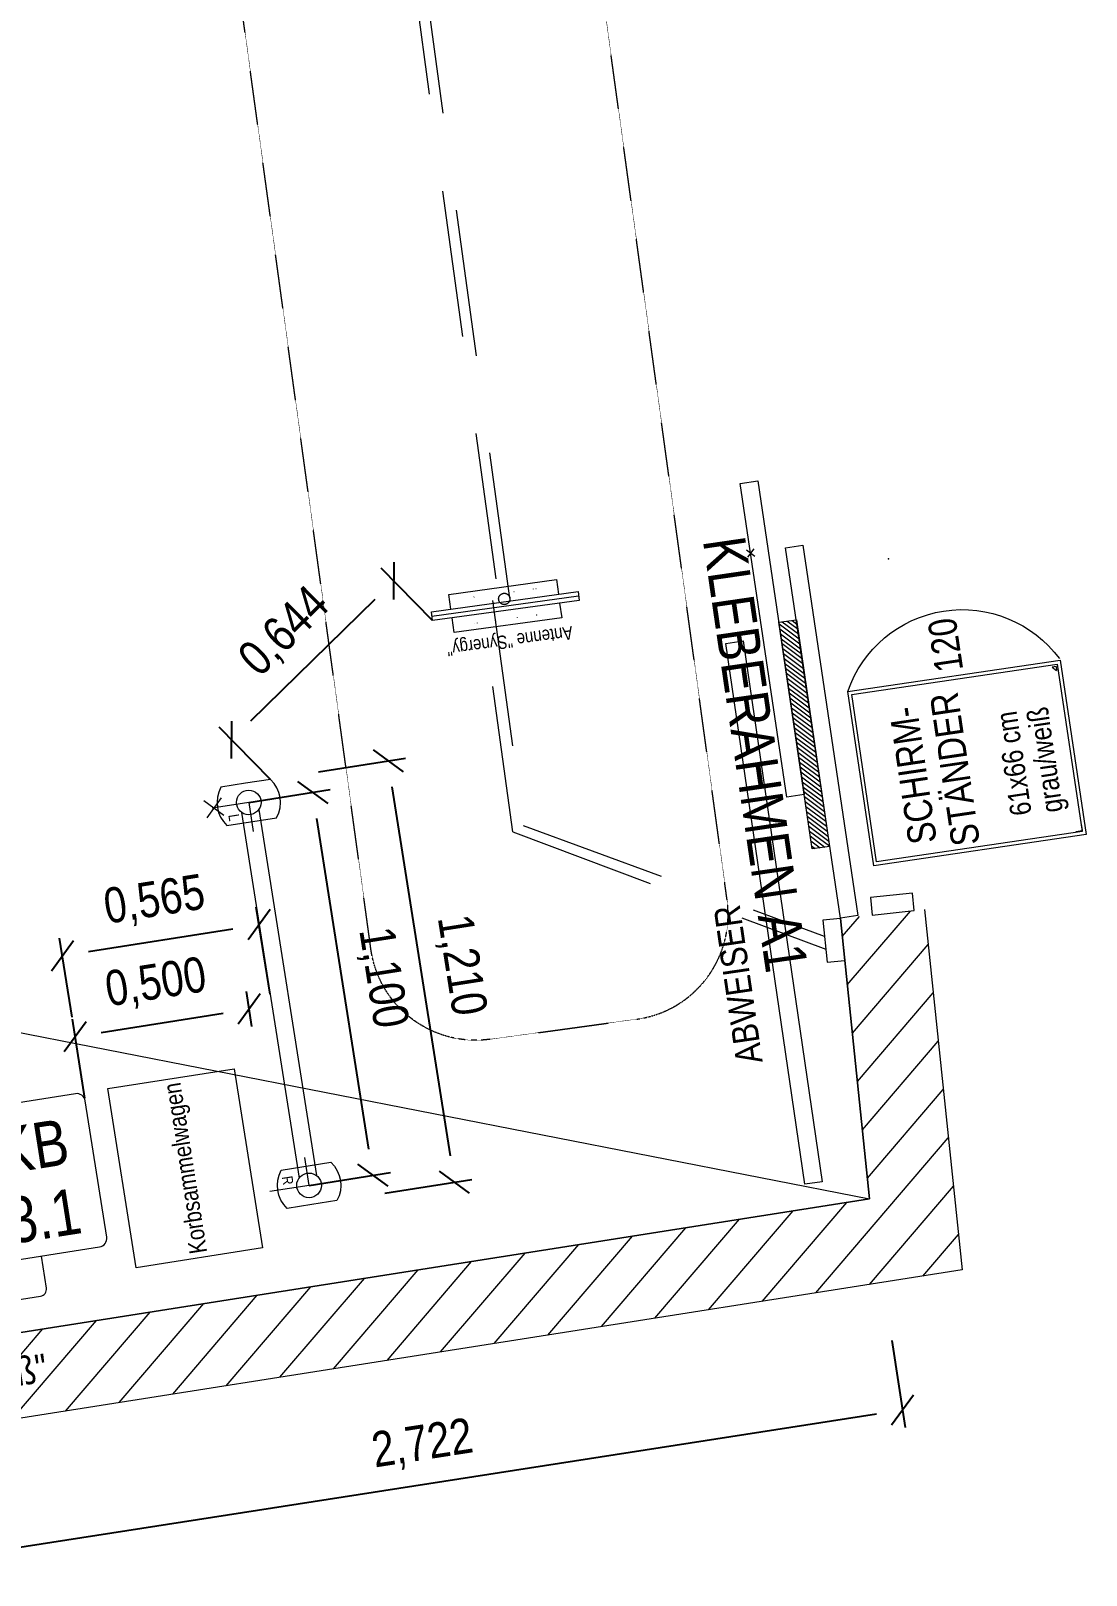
# Model space of a CAD drawing. Header units: millimetres. Extents: x 1954135 to 2038297, y 1349223 to 1397094.
# Drawn here: x 2009134 to 2012127, y 1377245 to 1381627 of the extents above; entities that cross this region are included whole.
import ezdxf
from ezdxf.enums import TextEntityAlignment as Align

# ---------------------------------------------------------------- set-up
doc = ezdxf.new("R2010")
doc.units = ezdxf.units.MM
doc.header["$MEASUREMENT"] = 0
for name, pattern in [('DGN Style 1', [417.237477, 0.694239, -416.543238]), ('DGN Style 2', [694.23873, 416.543238, -277.695492]), ('DGN Style 3', [0.193835, 0.138454, -0.055382]), ('DGN Style 4', [1111.476207, 555.390984, -277.695492, 0.694239, -277.695492])]:
    doc.linetypes.add(name, pattern=pattern)
doc.layers.get('Defpoints').update_dxf_attribs({"lineweight": 0})
for name, color, linetype, lineweight in [('01_Grundriss', 7, 'Continuous', 0), ('01_Grundriss (Construction)', 7, 'Continuous', 0), ('09_EAS', 7, 'Continuous', 0), ('10_Einrichtung', 7, 'Continuous', 0), ('10_Einrichtung (Construction)', 7, 'Continuous', 0), ('12_Deko', 7, 'Continuous', 0), ('12_Deko (Construction)', 7, 'Continuous', 0), ('13_Ladenbau', 94, 'Continuous', 0)]:
    doc.layers.add(name, color=color, linetype=linetype, lineweight=lineweight)
doc.styles.add('Rossmann', font='ARIALN.TTF', dxfattribs={"height": 100})
doc.styles.add('Style-Arial Narrow', font='ARIALN.TTF')
doc.dimstyles.new('Rossmann', dxfattribs={"dimtxt": 100, "dimasz": 75, "dimexe": 50, "dimexo": 0.0625, "dimgap": 50, "dimtad": 1, "dimdec": 3, "dimlfac": 0.001, "dimzin": 3, "dimtxsty": 'Rossmann', "dimcen": 0, "dimadec": 3, "dimazin": 0, "dimtfac": 1, "dimtdec": 0, "dimtofl": 0, "dimtmove": 0, "dimatfit": 1, "dimfxl": 200, "dimfxlon": 1, "dimfrac": 2, "dimtolj": 1, "dimtzin": 3, "dimarcsym": 0})

# ---------------------------------------------------------------- blocks, each defined once
blk = doc.blocks.new('Outdoor Schirmständer')
at = {"layer": '10_Einrichtung', "color": 5, "linetype": 'Continuous', "lineweight": 0, "extrusion": (0, 0, -1)}
blk.add_arc((-0.3, -0.2), 342.7, 117.2227, 241.9423, dxfattribs=at)
at = {"layer": '10_Einrichtung (Construction)', "color": 5, "linetype": 'Continuous', "lineweight": 0, "flags": 128}
blk.add_lwpolyline([(-343, 304.6), (157, 304.6), (157, -304.6), (-343, -304.6)], close=True, dxfattribs=at)
blk = doc.blocks.new('Zub Kombi Pack Marketing_3')
at = {"layer": '10_Einrichtung', "linetype": 'Continuous', "lineweight": 0}
for p, q in [((5.4, 5.4), (-5.4, -5.4)), ((5.4, -5.4), (5.4, 5.4)), ((5.4, -5.4), (-5.4, -5.4))]:
    blk.add_line(p, q, dxfattribs=at)
blk = doc.blocks.new('SchSt-A')
at = {"layer": '10_Einrichtung', "color": 11, "linetype": 'Continuous', "lineweight": 0, "flags": 128}
blk.add_lwpolyline([(10, 399.2), (490, 399.2), (490, -190), (10, -190)], close=True, dxfattribs=at)
at = {"layer": '10_Einrichtung', "color": 5, "linetype": 'Continuous', "lineweight": 0, "flags": 128}
blk.add_lwpolyline([(12.1, -172.8), (12.1, -191.1), (30.4, -191.1)], dxfattribs=at)
at = {"layer": '10_Einrichtung', "color": 5, "linetype": 'Continuous', "lineweight": 0}
blk.add_blockref('Outdoor Schirmständer', (343, 104.6), dxfattribs=at)
at = {"layer": '10_Einrichtung', "linetype": 'Continuous', "lineweight": 0}
blk.add_blockref('Zub Kombi Pack Marketing_3', (477.9, -180), dxfattribs=at)
at = {"layer": '10_Einrichtung', "color": 7, "linetype": 'Continuous', "lineweight": 0, "style": 'Rossmann'}
blk.add_text('120', height=80, dxfattribs=at).set_placement((513.3, 156.1), align=Align.TOP_LEFT)
at = {"layer": '10_Einrichtung (Construction)', "color": 5, "linetype": 'Continuous', "lineweight": 0, "style": 'Style-Arial Narrow'}
for s, p in [('61x66 cm', (229, -26.2)), ('grau/weiß', (226, -115.1))]:
    blk.add_text(s, height=60, dxfattribs=at).set_placement(p, align=Align.MIDDLE_CENTER)
at = {"layer": '10_Einrichtung (Construction)', "color": 5, "linetype": 'Continuous', "lineweight": 0, "insert": (237.6, 200.9), "char_height": 80, "attachment_point": 5, "line_spacing_factor": 0.9, "style": 'Rossmann'}
blk.add_mtext('\\FArial Narrow;\\C5;SCHIRM-\\PSTÄNDER', dxfattribs=at)
blk = doc.blocks.new('_Oblique-1')
at = {"color": 0, "linetype": 'ByBlock', "lineweight": -2}
blk.add_line((0.5, 0.5), (-0.5, -0.5), dxfattribs=at)
blk = doc.blocks.new('*D553')
at = {"layer": '10_Einrichtung', "color": 0, "linetype": 'ByBlock', "lineweight": -2, "transparency": 16777216}
for p, q in [((2009760.9, 1378801.7), (2009745.4, 1378900.4)), ((2009286.8, 1378598.3), (2009251.5, 1378822.7))]:
    blk.add_line(p, q, dxfattribs=at)
at = {"layer": '10_Einrichtung', "color": 7, "lineweight": -2, "transparency": 16777216}
blk.add_line((2009333.3, 1378784.9), (2009679.1, 1378839.4), dxfattribs=at)
at = {"layer": 'Defpoints', "color": 0, "lineweight": 0, "transparency": 16777216}
for p in [(2009753.1, 1378851.1), (2009760.9, 1378801.7), (2009286.8, 1378598.2)]:
    blk.add_point(p, dxfattribs=at)
at = {"layer": '10_Einrichtung', "color": 7, "lineweight": -2, "transparency": 16777216, "xscale": 75, "yscale": 75, "zscale": 75}
for p, rotation in [((2009753.1, 1378851.1), 8.950748001324481), ((2009259.2, 1378773.3), 188.9507480013245)]:
    blk.add_blockref('_Oblique-1', p, dxfattribs=dict(at, rotation=rotation))
at = {"layer": '10_Einrichtung', "color": 0, "lineweight": 0, "transparency": 16777216, "insert": (2009489.1, 1378920.9), "char_height": 100, "attachment_point": 5, "rotation": 8.9507, "style": 'Style-Arial Narrow'}
blk.add_mtext('\\A1;0,500', dxfattribs=at)
blk = doc.blocks.new('SB Kasse 2023_1')
at = {"layer": '10_Einrichtung'}
blk.add_line((237.6, 57.5), (-237.6, 57.5), dxfattribs=at)
at = {"layer": '10_Einrichtung', "flags": 128}
for points in [[(220, 57.5), (220, 330.3, 0.414214), (195.5, 354.8), (-195.5, 354.8, 0.414214), (-220, 330.3), (-220, 57.5)], [(-220, 57.5), (-220, 161.5, 0.414214), (-244.5, 186), (-542, 186, 0.414214), (-566.5, 161.5), (-566.5, -229.5, 0.414214), (-542, -254), (-244.5, -254, 0.414214), (-220, -229.5), (-220, -86.3)], [(-220, 209), (-350.5, 209, 0.396382), (-375, 186)], [(375, 186, 0.396382), (350.5, 209), (220, 209)], [(220, -86.3), (220, -229.5, 0.414214), (244.5, -254), (542, -254, 0.414214), (566.5, -229.5), (566.5, 161.5, 0.414214), (542, 186), (244.5, 186, 0.414214), (220, 161.5), (220, 57.5)], [(-237.6, -26.1, 0.414214), (-211.1, -52.6), (211.1, -52.6, 0.414214), (237.6, -26.1)], [(-220, -86.3), (-220, -229.5, 0.414214), (-195.5, -254), (195.5, -254, 0.414214), (220, -229.5), (220, -86.3)], [(-375, -254), (-375, -346, 0.414214), (-355, -366), (355, -366, 0.414214), (375, -346), (375, -254)]]:
    blk.add_lwpolyline(points, format="xyb", dxfattribs=at)
blk.add_lwpolyline([(237.6, -61.4), (237.6, 57.5), (-237.6, 57.5), (-237.6, -61.4, 0.414214), (-211.1, -87.8), (211.1, -87.8, 0.414214)], format="xyb", close=True, dxfattribs=at)
for points in [[(-82.5, 23.9), (82.5, 23.9), (82.5, 45.4), (-82.5, 45.4)], [(-42.5, 28.9), (42.5, 28.9), (42.5, 40.4), (-42.5, 40.4)], [(-42.5, 2.2), (42.5, 2.2), (42.5, 7.4), (-42.5, 7.4)], [(-288, -45), (-360.5, -45.2), (-360.5, -19), (-288, -18.8)], [(-291, -44.9), (-357.5, -45.1), (-357.5, -22), (-291, -21.8)], [(-187.5, -45.5), (187.5, -45.5), (187.5, -12), (-187.5, -12)], [(-285, -153.1), (-363.5, -153.1), (-363.5, -45), (-285, -45)], [(-335, -193), (-335, -153.1), (-313.5, -153.1), (-313.5, -193)], [(-220, -166.2), (-335, -166.2), (-335, -193), (-220, -193)], [(-31.9, -211.5), (-146.9, -211.5), (-146.9, -190), (-31.9, -190)], [(-31.9, -190), (-146.9, -190), (-146.9, -211.5), (-31.9, -211.5)], [(31.9, -211.5), (146.9, -211.5), (146.9, -190), (31.9, -190)], [(31.9, -190), (146.9, -190), (146.9, -211.5), (31.9, -211.5)]]:
    blk.add_lwpolyline(points, close=True, dxfattribs=at)
for points in [[(48, -190), (48, -159.9), (-48, -159.9), (-48, -190)], [(-48, -211.5), (-48, -233.9), (48, -233.9), (48, -211.5)]]:
    blk.add_lwpolyline(points, dxfattribs=at)
at = {"layer": '10_Einrichtung'}
for centre, start, end in [((-132.4, -169.1), 330.8842, 250.3521), ((132.4, -169.1), 289.6479, 209.1158), ((132.4, -169.1), 260.4878, 279.5122)]:
    blk.add_arc(centre, 43, start, end, dxfattribs=at)
at = {"layer": '10_Einrichtung (Construction)', "color": 253, "linetype": 'DGN Style 4'}
blk.add_line((0, -431.5), (0, 404.8), dxfattribs=at)
at = {"layer": '10_Einrichtung (Construction)'}
blk.add_line((-48, -159.9), (48, -233.9), dxfattribs=at)
at = {"layer": '10_Einrichtung (Construction)', "color": 5, "linetype": 'Continuous', "lineweight": 13, "flags": 128}
for points in [[(-177.5, -129), (-177.5, -254), (-158.1, -150.8), (177.5, -129)], [(-177.5, -129), (177.5, -129), (177.5, -254), (-177.5, -254)]]:
    blk.add_lwpolyline(points, close=True, dxfattribs=at)
at = {"layer": '10_Einrichtung (Construction)', "color": 5, "linetype": 'Continuous', "lineweight": 13, "extrusion": (0, 0, -1)}
blk.add_solid([(177.5, -129), (177.5, -254), (-177.5, -129), (158.1, -150.8)], dxfattribs=at)
at = {"layer": '10_Einrichtung', "color": 5, "linetype": 'Continuous', "lineweight": 0, "style": 'Rossmann'}
blk.add_text('SB  2', height=150, dxfattribs=at).set_placement((8, 503.9), align=Align.MIDDLE_CENTER)
at = {"layer": '10_Einrichtung', "color": 5, "linetype": 'Continuous', "lineweight": 0, "insert": (16.7, -520.6), "char_height": 100, "attachment_point": 5, "line_spacing_factor": 0.72, "style": 'Rossmann'}
blk.add_mtext('\\H0.8x;\\C5;"Kabelkanal\\PStromanschluß"', dxfattribs=at)
blk = doc.blocks.new('*U567')
at = {"layer": '10_Einrichtung (Construction)', "color": 7, "linetype": 'Continuous'}
for p, q in [((12.4, 12.4), (-12.4, 12.4)), ((-12.4, 12.4), (-12.4, -12.4)), ((-12.4, -12.4), (12.4, 12.4))]:
    blk.add_line(p, q, dxfattribs=at)
blk = doc.blocks.new('SB-25-A_1')
at = {"layer": '10_Einrichtung'}
blk.add_blockref('SB Kasse 2023_1', (0, 366), dxfattribs=at)
at = {"layer": '10_Einrichtung', "color": 7, "linetype": 'Continuous'}
blk.add_blockref('*U567', (-179.8, 675.7), dxfattribs=at)
at = {"layer": '10_Einrichtung (Construction)', "color": 11, "linetype": 'Continuous', "insert": (400.5, 322.4), "char_height": 150, "attachment_point": 5, "line_spacing_factor": 0.92, "style": 'Rossmann'}
blk.add_mtext('\\H0.866667x;\\C30;\\c5275647;KB\\P3.1', dxfattribs=at)
blk = doc.blocks.new('Korbsammelwagen')
at = {"layer": '10_Einrichtung', "color": 7, "linetype": 'Continuous', "lineweight": 0, "flags": 128}
blk.add_lwpolyline([(-248.6, 180.6), (266.2, 180.6), (266.2, -182.2), (-248.6, -182.2)], close=True, dxfattribs=at)
at = {"layer": '10_Einrichtung', "color": 5, "linetype": 'Continuous', "lineweight": 30, "style": 'Style-Arial Narrow'}
blk.add_text('Korbsammelwagen', height=50, dxfattribs=at).set_placement((8.8, -0.8), align=Align.MIDDLE_CENTER)
blk = doc.blocks.new('*U578')
at = {"layer": '10_Einrichtung', "color": 5, "linetype": 'Continuous', "lineweight": 0, "flags": 128}
blk.add_lwpolyline([(988.1, -115.2), (-562.6, -115.2), (-562.6, -65.2), (988.1, -65.2)], close=True, dxfattribs=at)
at = {"layer": '10_Einrichtung (Construction)', "color": 5, "linetype": 'Continuous', "lineweight": 0, "style": 'Style-Arial Narrow'}
blk.add_text('ABWEISER', height=75, dxfattribs=at).set_placement((-201.4, 77.7), align=Align.TOP_LEFT)
blk = doc.blocks.new('*U579')
at = {"layer": '09_EAS', "color": 253, "linetype": 'DGN Style 3', "lineweight": 0}
for p, q in [((-1862.7, 510), (1866.5, 510)), ((-2162.7, 210), (-2162.7, -210)), ((2166.5, 210), (2166.5, -210)), ((-1862.7, -510), (1866.5, -510))]:
    blk.add_line(p, q, dxfattribs=at)
at = {"layer": '09_EAS', "color": 253, "linetype": 'DGN Style 3', "lineweight": 0, "extrusion": (0, 0, -1)}
blk.add_arc((1862.7, 210), 300, 0, 90, dxfattribs=at)
at = {"layer": '09_EAS', "color": 253, "linetype": 'DGN Style 3', "lineweight": 0}
for centre, start, end in [((1866.5, 210), 0, 90), ((-1862.7, -210), 180, 270), ((1866.5, -210), 270, 0)]:
    blk.add_arc(centre, 300, start, end, dxfattribs=at)
at = {"layer": '09_EAS', "color": 253, "linetype": 'DGN Style 3', "lineweight": 0, "insert": (1089.4, 466), "char_height": 75, "width": 2335.269, "attachment_point": 1, "line_spacing_factor": 0.6, "style": 'Rossmann'}
blk.add_mtext('\\C253;Funktionsreichweite', dxfattribs=at)
blk = doc.blocks.new('*U582')
at = {"layer": '09_EAS', "color": 5, "linetype": 'DGN Style 4'}
blk.add_line((0, 210), (0, -210), dxfattribs=at)
at = {"layer": '09_EAS', "color": 1, "linetype": 'DGN Style 1'}
for p, q in [((-37.5, 30), (-12.5, 30)), ((-12.5, 30), (-12.5, -30)), ((12.5, 30), (12.5, -30)), ((12.5, 30), (37.5, 30)), ((-37.5, -30), (-12.5, -30)), ((12.5, -30), (37.5, -30))]:
    blk.add_line(p, q, dxfattribs=at)
at = {"layer": '09_EAS', "color": 1, "lineweight": 13, "flags": 128}
blk.add_lwpolyline([(12.5, 210), (12.5, -210), (-12.5, -210), (-12.5, 210)], close=True, dxfattribs=at)
at = {"layer": '09_EAS', "color": 1, "flags": 128}
for points in [[(-12.5, -154), (-54.5, -154), (-54.5, 154), (-12.5, 154)], [(12.5, 154), (54.5, 154), (54.5, -154), (12.5, -154)]]:
    blk.add_lwpolyline(points, dxfattribs=at)
at = {"layer": '09_EAS', "color": 1, "linetype": 'DGN Style 1', "flags": 128}
for points in [[(-37.5, 93), (-37.5, 130), (37.5, 130), (37.5, 93)], [(-37.5, 85), (-12.5, 85), (-12.5, 93), (-37.5, 93)], [(37.5, 85), (12.5, 85), (12.5, 93), (37.5, 93)], [(-37.5, 30), (-37.5, 85)], [(37.5, 85), (37.5, 30)], [(-37.5, -85), (-37.5, -30)], [(37.5, -30), (37.5, -85)], [(-37.5, -85), (-12.5, -85), (-12.5, -93), (-37.5, -93)], [(37.5, -85), (12.5, -85), (12.5, -93), (37.5, -93)], [(37.5, -93), (37.5, -130), (-37.5, -130), (-37.5, -93)]]:
    blk.add_lwpolyline(points, dxfattribs=at)
blk = doc.blocks.new('*U583')
at = {"layer": '09_EAS', "color": 5, "linetype": 'DGN Style 4'}
blk.add_line((0, 210), (0, -210), dxfattribs=at)
at = {"layer": '09_EAS', "color": 1, "linetype": 'DGN Style 1'}
for p, q in [((-37.5, 30), (-12.5, 30)), ((-12.5, 30), (-12.5, -30)), ((12.5, 30), (12.5, -30)), ((12.5, 30), (37.5, 30)), ((-37.5, -30), (-12.5, -30)), ((12.5, -30), (37.5, -30))]:
    blk.add_line(p, q, dxfattribs=at)
at = {"layer": '09_EAS', "color": 1, "lineweight": 13, "extrusion": (0, 0, -1), "flags": 128}
blk.add_lwpolyline([(-12.5, 210), (-12.5, -210), (12.5, -210), (12.5, 210)], close=True, dxfattribs=at)
at = {"layer": '09_EAS', "color": 1, "extrusion": (0, 0, -1), "flags": 128}
for points in [[(12.5, -154), (54.5, -154), (54.5, 154), (12.5, 154)], [(-12.5, 154), (-54.5, 154), (-54.5, -154), (-12.5, -154)]]:
    blk.add_lwpolyline(points, dxfattribs=at)
at = {"layer": '09_EAS', "color": 1, "linetype": 'DGN Style 1', "extrusion": (0, 0, -1), "flags": 128}
for points in [[(37.5, 93), (37.5, 130), (-37.5, 130), (-37.5, 93)], [(37.5, 85), (12.5, 85), (12.5, 93), (37.5, 93)], [(-37.5, 85), (-12.5, 85), (-12.5, 93), (-37.5, 93)], [(37.5, 30), (37.5, 85)], [(-37.5, 85), (-37.5, 30)], [(37.5, -85), (37.5, -30)], [(-37.5, -30), (-37.5, -85)], [(37.5, -85), (12.5, -85), (12.5, -93), (37.5, -93)], [(-37.5, -85), (-12.5, -85), (-12.5, -93), (-37.5, -93)], [(-37.5, -93), (-37.5, -130), (37.5, -130), (37.5, -93)]]:
    blk.add_lwpolyline(points, dxfattribs=at)
blk = doc.blocks.new('*U581')
at = {"layer": '09_EAS', "color": 1, "linetype": 'Continuous', "lineweight": 0}
for p, q in [((-885.6, -444.1), (-906.8, -465.3)), ((-885.6, -465.3), (-906.8, -444.1)), ((910.6, -465.3), (889.4, -444.1)), ((910.6, -444.1), (889.4, -465.3))]:
    blk.add_line(p, q, dxfattribs=at)
at = {"layer": '09_EAS', "color": 1, "linetype": 'DGN Style 2'}
for centre in [(-930.2, 255.3), (934, 255.3)]:
    blk.add_circle(centre, 16, dxfattribs=at)
at = {"layer": '09_EAS', "color": 1, "linetype": 'DGN Style 1'}
blk.add_blockref('*U582', (-950.7, 255.3), dxfattribs=at)
at = {"layer": '09_EAS', "color": 1, "linetype": 'DGN Style 1', "extrusion": (0, 0, -1)}
blk.add_blockref('*U583', (-954.5, 255.3), dxfattribs=at)
blk = doc.blocks.new('*U580')
at = {"layer": '09_EAS', "color": 1, "linetype": 'DGN Style 2'}
for p, q in [((939.5, 271.3), (-924.7, 271.3)), ((-924.7, 239.3), (939.5, 239.3))]:
    blk.add_line(p, q, dxfattribs=at)
at = {"layer": '09_EAS', "color": 1, "linetype": 'Continuous', "lineweight": 0}
blk.add_blockref('*U581', (5.5, 0), dxfattribs=at)
at = {"layer": '09_EAS', "color": 1, "char_height": 37.5, "width": 3078.64, "rotation": 90, "line_spacing_factor": 0.6, "style": 'Rossmann'}
for insert, attachment_point in [((-1064.5, 75.9), 1), ((1080, 75.9), 7)]:
    blk.add_mtext('\\pt360;\\C1;Antenne "Synergy"', dxfattribs=dict(at, insert=insert, attachment_point=attachment_point))
blk = doc.blocks.new('*D1477')
at = {"layer": '13_Ladenbau', "color": 0, "linetype": 'ByBlock', "lineweight": -2, "transparency": 16777216}
for p, q in [((2011575.8, 1377910.5), (2011614.3, 1377663.5)), ((2008886.7, 1377491.9), (2008925.1, 1377244.9))]:
    blk.add_line(p, q, dxfattribs=at)
at = {"layer": '13_Ladenbau', "color": 94, "linetype": 'Continuous', "lineweight": -2, "transparency": 16777216}
blk.add_line((2011532.5, 1377701.3), (2008991.5, 1377305.8), dxfattribs=at)
at = {"layer": 'Defpoints', "color": 0, "linetype": 'Continuous', "lineweight": 0, "transparency": 16777216}
for p in [(2011513.2, 1378312.7), (2008810.5, 1377981.1), (2008917.4, 1377294.3)]:
    blk.add_point(p, dxfattribs=at)
at = {"layer": '13_Ladenbau', "color": 94, "linetype": 'Continuous', "lineweight": -2, "transparency": 16777216, "xscale": 75, "yscale": 75, "zscale": 75}
for p, rotation in [((2011606.6, 1377712.9), 8.847856973462376), ((2008917.4, 1377294.3), 188.8478569734623)]:
    blk.add_blockref('_Oblique-1', p, dxfattribs=dict(at, rotation=rotation))
at = {"layer": '13_Ladenbau', "color": 0, "linetype": 'Continuous', "lineweight": 0, "transparency": 16777216, "insert": (2010245.1, 1377612.4), "char_height": 100, "attachment_point": 5, "rotation": 8.8479, "style": 'Style-Arial Narrow'}
blk.add_mtext('\\A1;2,722', dxfattribs=at)
blk = doc.blocks.new('KLR1')
at = {"layer": '12_Deko', "linetype": 'Continuous', "lineweight": 0}
h = blk.add_hatch(dxfattribs=at)
h.set_pattern_fill('HATCH', color=94, style=0, pattern_type=2)
h.set_pattern_definition([(45, (-64.75, 0), (-7.07107, 7.07107), [])])
h.paths.add_polyline_path([(-325, 0), (325, 0), (325, -50), (-325, -50)])
at = {"layer": '12_Deko', "color": 94, "linetype": 'Continuous', "lineweight": 13, "flags": 128}
blk.add_lwpolyline([(-325, 0), (325, 0), (325, -50), (-325, -50)], close=True, dxfattribs=at)
at = {"layer": '12_Deko (Construction)', "color": 94, "linetype": 'Continuous', "lineweight": 0, "style": 'Style-Arial Narrow'}
blk.add_text('KLEBERAHMEN A1', height=120, dxfattribs=at).set_placement((-586.4, -110), align=Align.TOP_LEFT)
blk = doc.blocks.new('Eckstandfuß links 90°_1')
at = {"layer": '10_Einrichtung', "color": 7, "linetype": 'Continuous', "flags": 128}
blk.add_lwpolyline([(-55, -0.4), (-55, -71.2), (-55, -71.2, 0.341108), (55, -71.2), (55, -71.2), (55, 71.2), (55, 71.2, 0.341108), (-55, 71.2), (-55, 71.2), (-55, -0.4)], format="xyb", close=True, dxfattribs=at)
at = {"layer": '10_Einrichtung', "color": 7, "linetype": 'Continuous'}
blk.add_circle((0, 0), 35, dxfattribs=at)
blk = doc.blocks.new('neu Eckständer links EKW_1')
at = {"layer": '10_Einrichtung', "color": 9, "linetype": 'DGN Style 2', "lineweight": 13}
for q in [(83.4, 0), (0, -105.1)]:
    blk.add_line((0, 0), q, dxfattribs=at)
at = {"layer": '10_Einrichtung', "color": 7, "linetype": 'Continuous'}
blk.add_blockref('Eckstandfuß links 90°_1', (0, 0), dxfattribs=at)
at = {"layer": '10_Einrichtung', "color": 9, "linetype": 'Continuous', "lineweight": 0, "style": 'Rossmann'}
blk.add_text('L', height=30, dxfattribs=at).set_placement((35.8, -48), align=Align.MIDDLE_CENTER)
blk = doc.blocks.new('Einkaufswagenstellplatz_1')
at = {"layer": '10_Einrichtung', "color": 252, "linetype": 'Continuous', "lineweight": 0}
for p, q in [((-24.7, -24.7), (24.7, 24.7)), ((-24.7, 24.7), (24.7, -24.7))]:
    blk.add_line(p, q, dxfattribs=at)
blk = doc.blocks.new('Verbindungsrohr 1000_1')
at = {"layer": '10_Einrichtung', "color": 7, "linetype": 'Continuous', "lineweight": 0}
for p, q in [((-960.3, 25), (90.5, 25)), ((-960.3, -25), (90.3, -25))]:
    blk.add_line(p, q, dxfattribs=at)
blk = doc.blocks.new('neu Rohr 1m EKW_1')
at = {"layer": '10_Einrichtung', "color": 7, "linetype": 'Continuous', "lineweight": 0}
blk.add_blockref('Verbindungsrohr 1000_1', (0, -25), dxfattribs=at)
blk = doc.blocks.new('Eckstandfuß rechts 90°_1')
at = {"layer": '10_Einrichtung', "color": 7, "linetype": 'Continuous', "flags": 128}
blk.add_lwpolyline([(55, -0.4), (55, -71.2), (55, -71.2, -0.341108), (-55, -71.2), (-55, -71.2), (-55, 71.2), (-55, 71.2, -0.341108), (55, 71.2), (55, 71.2), (55, -0.4)], format="xyb", close=True, dxfattribs=at)
at = {"layer": '10_Einrichtung', "color": 7, "linetype": 'Continuous'}
blk.add_circle((0, 0), 35, dxfattribs=at)
blk = doc.blocks.new('neu Eckständer rechts EKW_1')
at = {"layer": '10_Einrichtung', "color": 9, "linetype": 'DGN Style 2', "lineweight": 13}
for q in [(-80.3, 0), (0, -113)]:
    blk.add_line((0, 0), q, dxfattribs=at)
at = {"layer": '10_Einrichtung', "color": 7, "linetype": 'Continuous'}
blk.add_blockref('Eckstandfuß rechts 90°_1', (0, 0), dxfattribs=at)
at = {"layer": '10_Einrichtung', "color": 9, "linetype": 'Continuous', "lineweight": 13, "style": 'Rossmann'}
blk.add_text('R', height=30, dxfattribs=at).set_placement((-23.4, -57.6), align=Align.MIDDLE_CENTER)
blk = doc.blocks.new('*D1590')
at = {"layer": '10_Einrichtung', "color": 0, "linetype": 'ByBlock', "lineweight": -2, "transparency": 16777216}
for p, q in [((2009752, 1379437.3), (2009982.8, 1379473.7)), ((2009923.1, 1378350.7), (2010153.9, 1378387.1))]:
    blk.add_line(p, q, dxfattribs=at)
at = {"layer": '10_Einrichtung', "color": 0, "linetype": 'Continuous', "lineweight": -2, "transparency": 16777216}
blk.add_line((2010092.9, 1378453.4), (2009945.1, 1379391.8), dxfattribs=at)
at = {"layer": 'Defpoints', "color": 0, "linetype": 'Continuous', "lineweight": 0, "transparency": 16777216}
for p in [(2009751.9, 1379437.3), (2009933.4, 1379465.9), (2009923.1, 1378350.7)]:
    blk.add_point(p, dxfattribs=at)
at = {"layer": '10_Einrichtung', "color": 0, "linetype": 'Continuous', "lineweight": -2, "transparency": 16777216, "xscale": 75, "yscale": 75, "zscale": 75}
for p, rotation in [((2009933.4, 1379465.9), 98.95050397501201), ((2010104.6, 1378379.3), 278.950503975012)]:
    blk.add_blockref('_Oblique-1', p, dxfattribs=dict(at, rotation=rotation))
at = {"layer": '10_Einrichtung', "color": 0, "linetype": 'Continuous', "lineweight": 0, "transparency": 16777216, "insert": (2010127.7, 1378939.7), "char_height": 100, "attachment_point": 5, "rotation": 278.9505, "style": 'Style-Arial Narrow'}
blk.add_mtext('\\A1;1,100', dxfattribs=at)
blk = doc.blocks.new('*D1591')
at = {"layer": '10_Einrichtung', "color": 0, "linetype": 'ByBlock', "lineweight": -2, "transparency": 16777216}
for p, q in [((2009949.9, 1379524.2), (2010196.8, 1379563.1)), ((2010138.1, 1378328.9), (2010385.1, 1378367.8))]:
    blk.add_line(p, q, dxfattribs=at)
at = {"layer": '10_Einrichtung', "color": 0, "linetype": 'Continuous', "lineweight": -2, "transparency": 16777216}
blk.add_line((2010324, 1378434.1), (2010159.1, 1379481.2), dxfattribs=at)
at = {"layer": 'Defpoints', "color": 0, "linetype": 'Continuous', "lineweight": 0, "transparency": 16777216}
for p in [(2010147.4, 1379555.3), (2009743, 1379491.6), (2009931.2, 1378296.3)]:
    blk.add_point(p, dxfattribs=at)
at = {"layer": '10_Einrichtung', "color": 0, "linetype": 'Continuous', "lineweight": -2, "transparency": 16777216, "xscale": 75, "yscale": 75, "zscale": 75}
for p, rotation in [((2010147.4, 1379555.3), 98.95050397501201), ((2010335.7, 1378360), 278.950503975012)]:
    blk.add_blockref('_Oblique-1', p, dxfattribs=dict(at, rotation=rotation))
at = {"layer": '10_Einrichtung', "color": 0, "linetype": 'Continuous', "lineweight": 0, "transparency": 16777216, "insert": (2010350.3, 1378974.8), "char_height": 100, "attachment_point": 5, "rotation": 278.9505, "style": 'Style-Arial Narrow'}
blk.add_mtext('\\A1;1,210', dxfattribs=at)
blk = doc.blocks.new('*D1592')
at = {"layer": '10_Einrichtung', "color": 0, "linetype": 'ByBlock', "lineweight": -2, "transparency": 16777216}
for p, q in [((2009812.3, 1378893), (2009773.4, 1379139.9)), ((2009250.7, 1378827.6), (2009215.3, 1379052))]:
    blk.add_line(p, q, dxfattribs=at)
at = {"layer": '10_Einrichtung', "color": 7, "lineweight": -2, "transparency": 16777216}
blk.add_line((2009297.2, 1379014.3), (2009707.1, 1379078.9), dxfattribs=at)
at = {"layer": 'Defpoints', "color": 0, "lineweight": 0, "transparency": 16777216}
for p in [(2009781.2, 1379090.5), (2009812.8, 1378890.1), (2009250.7, 1378827.6)]:
    blk.add_point(p, dxfattribs=at)
at = {"layer": '10_Einrichtung', "color": 7, "lineweight": -2, "transparency": 16777216, "xscale": 75, "yscale": 75, "zscale": 75}
for p, rotation in [((2009781.2, 1379090.5), 8.950748001324481), ((2009223.1, 1379002.6), 188.9507480013245)]:
    blk.add_blockref('_Oblique-1', p, dxfattribs=dict(at, rotation=rotation))
at = {"layer": '10_Einrichtung', "color": 0, "lineweight": 0, "transparency": 16777216, "insert": (2009485, 1379155.3), "char_height": 100, "attachment_point": 5, "rotation": 8.9507, "style": 'Style-Arial Narrow'}
blk.add_mtext('\\A1;0,565', dxfattribs=at)
blk = doc.blocks.new('*D1595')
at = {"layer": '10_Einrichtung', "color": 0, "linetype": 'ByBlock', "lineweight": -2, "transparency": 16777216}
for p, q in [((2010273.2, 1379953.7), (2010127.9, 1380101.7)), ((2009813.7, 1379502.8), (2009668.4, 1379650.9))]:
    blk.add_line(p, q, dxfattribs=at)
at = {"layer": '10_Einrichtung', "color": 0, "linetype": 'Continuous', "lineweight": -2, "transparency": 16777216}
blk.add_line((2010109.4, 1380013.5), (2009757, 1379667.7), dxfattribs=at)
at = {"layer": 'Defpoints', "color": 0, "linetype": 'Continuous', "lineweight": 0, "transparency": 16777216}
for p in [(2010273.3, 1379953.6), (2009703.4, 1379615.2), (2009813.7, 1379502.7)]:
    blk.add_point(p, dxfattribs=at)
at = {"layer": '10_Einrichtung', "color": 0, "linetype": 'Continuous', "lineweight": -2, "transparency": 16777216, "xscale": 75, "yscale": 75, "zscale": 75}
for p, rotation in [((2010162.9, 1380066.1), 44.45603887715417), ((2009703.4, 1379615.2), 224.4560388771542)]:
    blk.add_blockref('_Oblique-1', p, dxfattribs=dict(at, rotation=rotation))
at = {"layer": '10_Einrichtung', "color": 0, "linetype": 'Continuous', "lineweight": 0, "transparency": 16777216, "insert": (2009856.1, 1379919.2), "char_height": 100, "attachment_point": 5, "rotation": 44.456, "style": 'Style-Arial Narrow'}
blk.add_mtext('\\A1;0,644', dxfattribs=at)

msp = doc.modelspace()

# ---------------------------------------------------------------- hatches: boundary and pattern name
at = {"layer": '01_Grundriss (Construction)', "linetype": 'Continuous', "lineweight": 0}
h = msp.add_hatch(dxfattribs=at)
h.set_pattern_fill('HATCH', style=0, pattern_type=2)
h.set_pattern_definition([(49.4754, (2009847.13, 1379045.59), (-76.0127, 64.9775), [])])
h.paths.add_polyline_path([(2011430.2868, 1379108.3595), (2011513.2256, 1378312.6704), (2006287.6449, 1377489.6237), (2006324.9854, 1377252.5463), (2011775.5442, 1378111.0278), (2011668.9935, 1379133.2411)], flags=0)

# ---------------------------------------------------------------- linework, layer by layer
at = {"layer": '01_Grundriss', "color": 9, "linetype": 'Continuous', "ltscale": 500000}
msp.add_point((2011566.4789, 1380128.8843), dxfattribs=at)
at = {"layer": '01_Grundriss (Construction)', "color": 253, "linetype": 'Continuous', "lineweight": 0}
msp.add_line((1999730.6448, 1380615.8967), (2011513.2256, 1378312.6704), dxfattribs=at)
at = {"layer": '01_Grundriss (Construction)', "lineweight": 0}
for p, q in [((2011668.9935, 1379133.2411), (2011775.5442, 1378111.0278)), ((2011430.2868, 1379108.3595), (2011513.2256, 1378312.6704)), ((2011513.2256, 1378312.6704), (2006287.6449, 1377489.6237)), ((2011775.5442, 1378111.0278), (2006324.9854, 1377252.5463))]:
    msp.add_line(p, q, dxfattribs=at)
at = {"layer": '01_Grundriss (Construction)', "color": 7, "linetype": 'Continuous', "lineweight": 0}
for p, q in [((2011513.2256, 1378312.6704), (2011430.2868, 1379108.3595)), ((2006287.6449, 1377489.6237), (2011513.2256, 1378312.6704))]:
    msp.add_line(p, q, dxfattribs=at)
at = {"layer": '01_Grundriss (Construction)', "color": 4, "linetype": 'Continuous', "lineweight": 0, "flags": 128}
for points in [[(2011146.3251, 1380342.7079), (2011195.7852, 1380350.0362), (2011327.6947, 1379459.7554), (2011278.2346, 1379452.4271)], [(2011274.5584, 1380159.5243), (2011324.0185, 1380166.8526), (2011479.696, 1379116.1569), (2011430.236, 1379108.8286)]]:
    msp.add_lwpolyline(points, close=True, dxfattribs=at)
at = {"layer": '09_EAS', "color": 1, "linetype": 'DGN Style 2'}
for p, q in [((2010500.9734, 1379353.5992), (2010411.4327, 1380005.9062)), ((2010443.1355, 1380010.258), (2010530.7641, 1379371.8797)), ((2010500.9734, 1379353.5992), (2011389.1298, 1379020.924)), ((2010530.7641, 1379371.8797), (2011384.0008, 1379058.2887))]:
    msp.add_line(p, q, dxfattribs=at)
at = {"layer": '09_EAS', "color": 7, "flags": 128}
for points in [[(2011520.5127, 1379117.7642), (2011639.8661, 1379130.205), (2011634.6824, 1379179.9356), (2011515.3291, 1379167.4948)], [(2011380.5562, 1379103.1758), (2011392.9971, 1378983.8225), (2011442.7276, 1378989.0061), (2011430.2868, 1379108.3595)]]:
    msp.add_lwpolyline(points, close=True, dxfattribs=at)

# ---------------------------------------------------------------- block references
at = {"layer": '09_EAS', "color": 253, "linetype": 'DGN Style 3', "lineweight": 0, "rotation": 97.81600725913249}
msp.add_blockref('*U579', (2010350.323, 1380936.4145), dxfattribs=at)
at = {"layer": '09_EAS', "color": 1, "linetype": 'Continuous', "lineweight": 0, "rotation": 97.81600725913249}
msp.add_blockref('*U580', (2010604.0048, 1380965.6692), dxfattribs=at)
at = {"layer": '10_Einrichtung', "color": 5, "linetype": 'Continuous', "lineweight": 0}
for name, p, rotation in [('SchSt-A', (2011929.5091, 1379317.338), 98.42797939515121), ('*U578', (2011183.4642, 1378901.0322), 98.32153431631507)]:
    msp.add_blockref(name, p, dxfattribs=dict(at, rotation=rotation))
at = {"layer": '10_Einrichtung', "color": 7, "linetype": 'Continuous', "rotation": 278.9505039750109}
for name, p in [('neu Eckständer links EKW_1', (2009751.9173, 1379437.3334)), ('neu Eckständer rechts EKW_1', (2009923.0565, 1378350.7286))]:
    msp.add_blockref(name, p, dxfattribs=at)
at = {"layer": '10_Einrichtung', "color": 252, "linetype": 'Continuous', "lineweight": 0, "rotation": 278.9505039750109}
msp.add_blockref('Einkaufswagenstellplatz_1', (2009653.1351, 1379421.7749), dxfattribs=at)
at = {"layer": '10_Einrichtung', "color": 7, "linetype": 'Continuous', "lineweight": 0}
for name, p, rotation in [('neu Rohr 1m EKW_1', (2009929.8603, 1378468.2175), 278.9505039750109), ('Korbsammelwagen', (2009571.8554, 1378390.3446), 98.95074800132448)]:
    msp.add_blockref(name, p, dxfattribs=dict(at, rotation=rotation))
at = {"layer": '10_Einrichtung', "rotation": 8.950748001324481}
msp.add_blockref('SB-25-A_1', (2008810.5134, 1377981.1338), dxfattribs=at)
at = {"layer": '12_Deko', "color": 94, "linetype": 'Continuous', "lineweight": 13, "rotation": 278.3215343163254}
msp.add_blockref('KLR1', (2011352.356, 1379634.1732), dxfattribs=at)

# ---------------------------------------------------------------- dimensions: what is measured, and where the dimension line sits
at = {"layer": '10_Einrichtung', "linetype": 'Continuous', "lineweight": 0}
for base, p1, p2, angle, picture, middle in [((2009703.4212, 1379615.1725), (2010273.2583, 1379953.6299), (2009813.7319, 1379502.7472), 224.4560389, '*D1595', (2009856.0777, 1379919.1987)), ((2010147.4393, 1379555.3061), (2009931.245, 1378296.34), (2009742.9918, 1379491.606), 98.950504, '*D1591', (2010350.3208, 1378974.8019)), ((2009933.4148, 1379465.9191), (2009923.0565, 1378350.7286), (2009751.9173, 1379437.3334), 98.950504, '*D1590', (2010127.7393, 1378939.7455))]:
    dim = msp.add_linear_dim(base=base, p1=p1, p2=p2, angle=angle, dimstyle='Rossmann', override={"dimtxsty": 'Style-Arial Narrow', "dimblk": '_Oblique-1', "dimtdec": 3, "dimfrac": 0}, dxfattribs=at)
    dim.commit()
    dim.dimension.update_dxf_attribs({"geometry": picture, "text_midpoint": middle})
at = {"layer": '10_Einrichtung', "color": 7, "lineweight": 0}
for base, p1, p2, picture, middle in [((2009781.2287, 1379090.5346), (2009250.6788, 1378827.5805), (2009812.7913, 1378890.1415), '*D1592', (2009485.0391, 1379155.3365)), ((2009753.1451, 1378851.0564), (2009286.8045, 1378598.2155), (2009760.9243, 1378801.6653), '*D553', (2009489.0602, 1378920.9149))]:
    dim = msp.add_linear_dim(base=base, p1=p1, p2=p2, angle=8.950748, dimstyle='Rossmann', override={"dimtxsty": 'Style-Arial Narrow', "dimblk": '_Oblique-1', "dimclrd": 7, "dimtdec": 3, "dimfrac": 0}, dxfattribs=at)
    dim.commit()
    dim.dimension.update_dxf_attribs({"geometry": picture, "text_midpoint": middle})
at = {"layer": '13_Ladenbau', "color": 94, "linetype": 'Continuous', "lineweight": 0}
dim = msp.add_linear_dim(base=(2008917.4323, 1377294.2747), p1=(2011513.2256, 1378312.6704), p2=(2008810.5134, 1377981.1338), angle=188.847857, dimstyle='Rossmann', override={"dimtxsty": 'Style-Arial Narrow', "dimblk": '_Oblique-1', "dimclrd": 94, "dimtdec": 3, "dimfrac": 0}, dxfattribs=at)
dim.commit()
dim.dimension.update_dxf_attribs({"geometry": '*D1477', "text_midpoint": (2010245.0779, 1377612.3621)})

doc.saveas('drawing.dxf')
